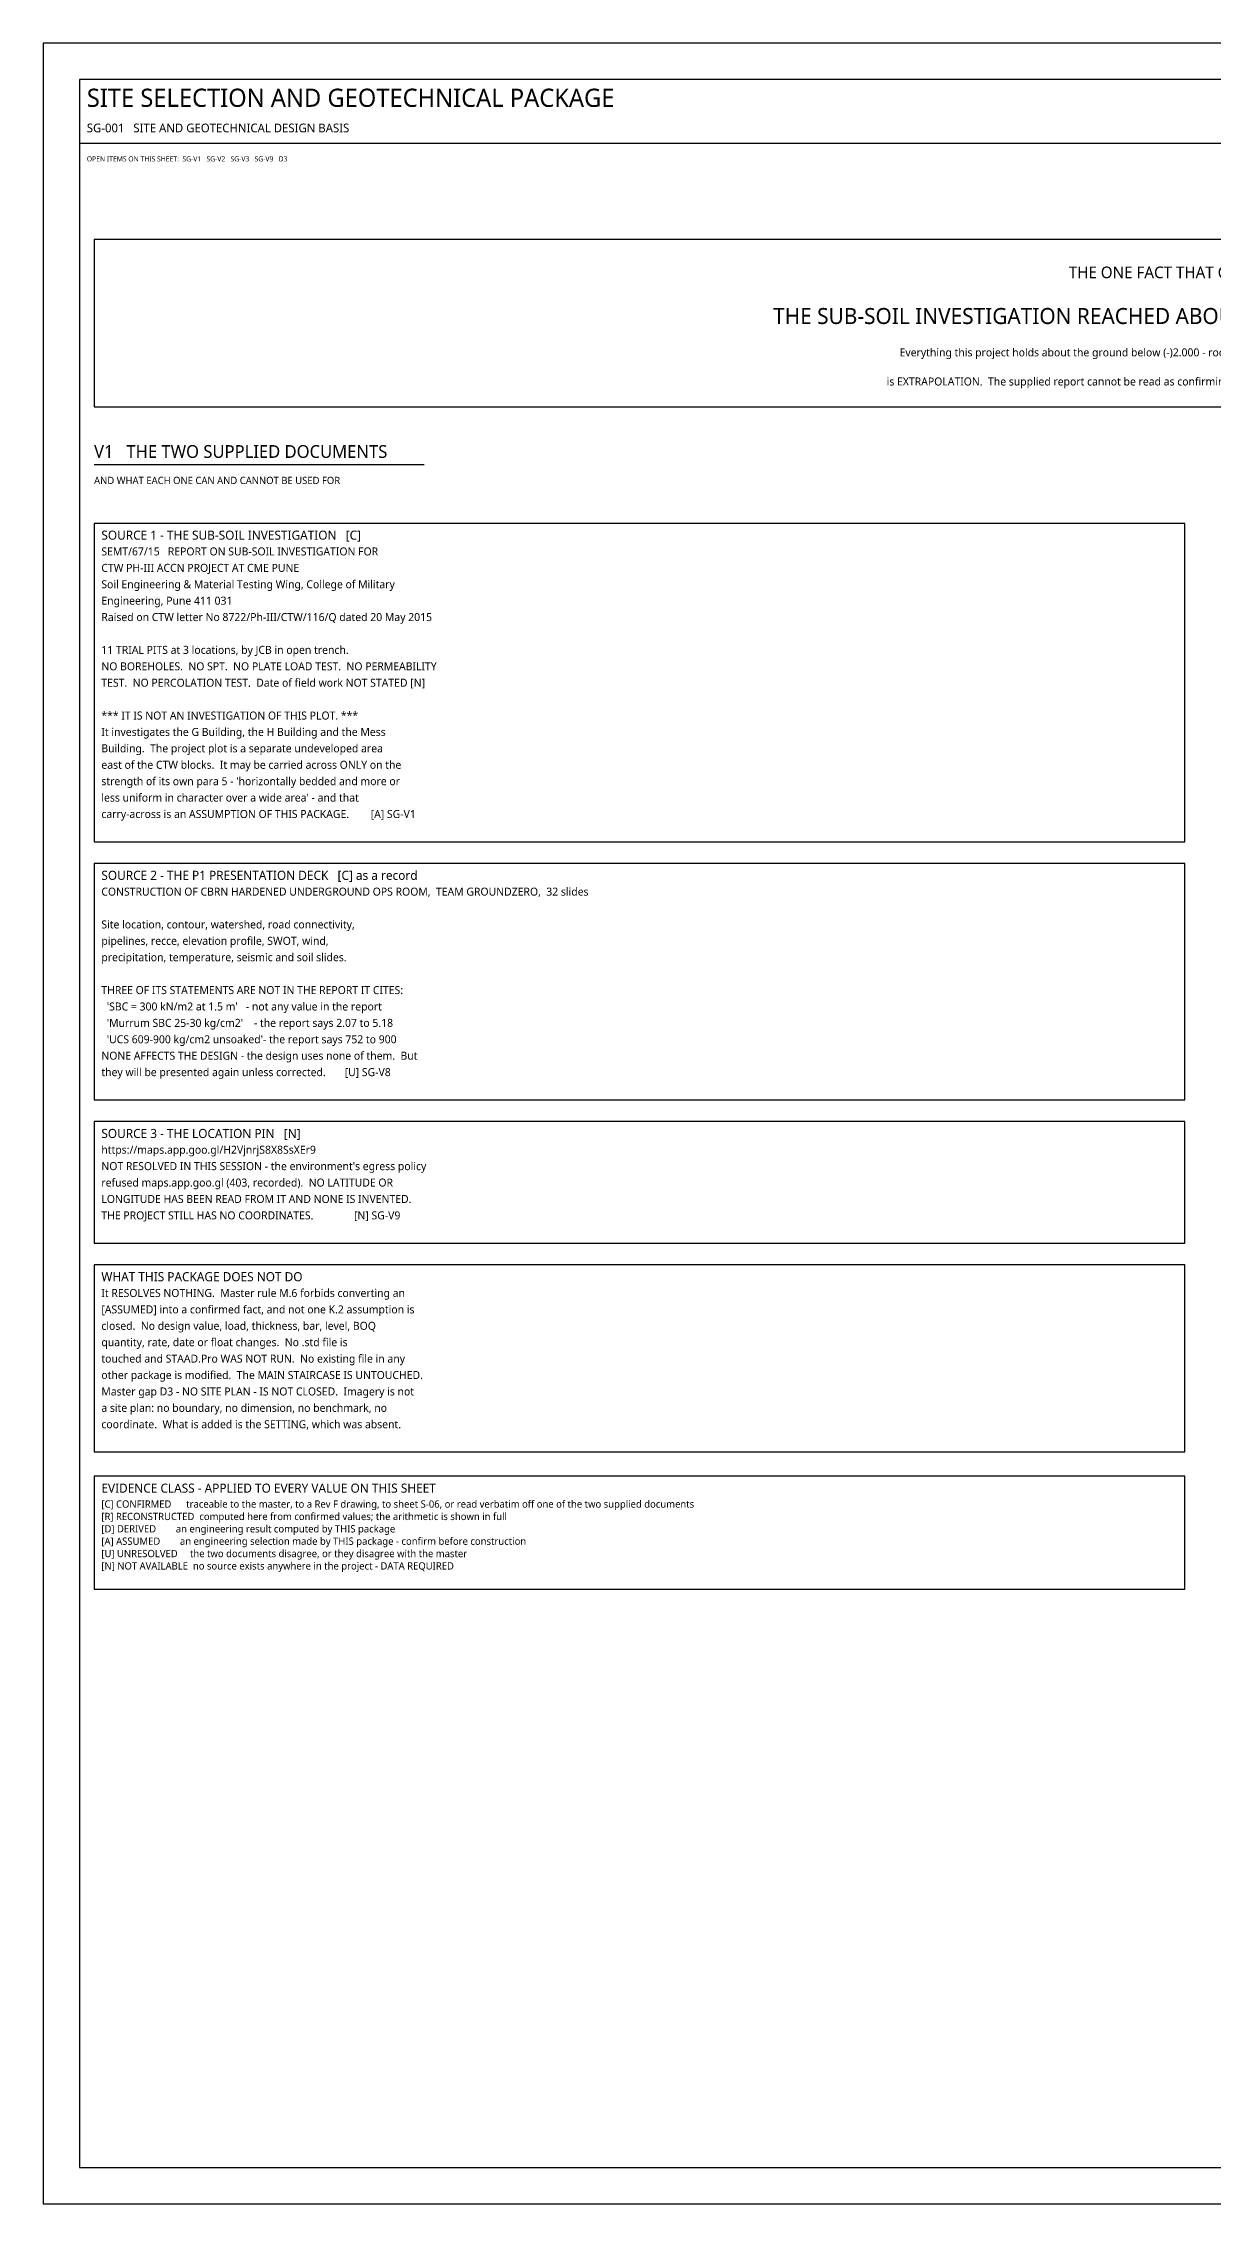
# Model space of a CAD drawing. Header units: millimetres. Extents: x 0 to 841, y 0 to 594.
# Drawn here: x 0 to 322, y 0 to 594 of the extents above; entities that cross this region are included whole.
import ezdxf
from ezdxf.enums import TextEntityAlignment as Align

# ---------------------------------------------------------------- set-up
doc = ezdxf.new("R2010")
doc.units = ezdxf.units.MM
for name, color, linetype in [('G-FLAGG', 1, 'Continuous'), ('M-FLAG', 1, 'Continuous'), ('M-TEXT', 7, 'Continuous'), ('M-TITLE', 7, 'Continuous'), ('S-NOTE', 7, 'Continuous'), ('S-TEXT', 7, 'Continuous'), ('S-TITLE', 7, 'Continuous')]:
    doc.layers.add(name, color=color, linetype=linetype)
doc.styles.add('OpenSans', font='OpenSans-Regular.ttf')

msp = doc.modelspace()

# ---------------------------------------------------------------- linework, layer by layer
at = {"layer": 'G-FLAGG'}
msp.add_lwpolyline([(14, 494), (640, 494), (640, 540), (14, 540)], close=True, dxfattribs=at)
at = {"layer": 'M-TITLE'}
msp.add_line((10, 566.5), (831, 566.5), dxfattribs=at)
at = {"layer": 'S-TITLE'}
msp.add_line((14, 478.2), (104.79, 478.2), dxfattribs=at)
for points in [[(0, 0), (841, 0), (841, 594), (0, 594)], [(10, 10), (831, 10), (831, 584), (10, 584)], [(14, 374.48), (314, 374.48), (314, 462), (14, 462)], [(14, 303.51), (314, 303.51), (314, 368.48), (14, 368.48)], [(14, 264.13), (314, 264.13), (314, 297.51), (14, 297.51)], [(14, 206.7), (314, 206.7), (314, 258.13), (14, 258.13)], [(14, 168.97), (314, 168.97), (314, 200), (14, 200)]]:
    msp.add_lwpolyline(points, close=True, dxfattribs=at)

# ---------------------------------------------------------------- texts
at = {"layer": 'G-FLAGG', "style": 'OpenSans'}
for s, height, p in [('THE ONE FACT THAT GOVERNS THIS PACKAGE', 3.2, (327, 531)), ('THE SUB-SOIL INVESTIGATION REACHED ABOUT 1.5 m.   THE STRUCTURE FOUNDS AT (-)6.800.', 4.4, (327, 519))]:
    msp.add_text(s, height=height, dxfattribs=at).set_placement(p, align=Align.MIDDLE_CENTER)
at = {"layer": 'M-FLAG', "style": 'OpenSans'}
msp.add_text('OPEN ITEMS ON THIS SHEET:  SG-V1   SG-V2   SG-V3   SG-V9   D3', height=1.4, dxfattribs=at).set_placement((12, 561.5))
at = {"layer": 'M-TEXT', "style": 'OpenSans'}
for s, p in [('Everything this project holds about the ground below (-)2.000 - rockhead continuity, red-bole seams, k_s, the design groundwater table -', (327, 509)), ('is EXTRAPOLATION.  The supplied report cannot be read as confirming any of it.  Confirmatory investigation A1075 remains mandatory in full.', (327, 501))]:
    msp.add_text(s, height=2.2, dxfattribs=at).set_placement(p, align=Align.MIDDLE_CENTER)
at = {"layer": 'M-TITLE', "style": 'OpenSans'}
for s, height, p in [('SITE SELECTION AND GEOTECHNICAL PACKAGE', 5, (12, 576.5)), ('SG-001   SITE AND GEOTECHNICAL DESIGN BASIS', 2.4, (12, 569.5))]:
    msp.add_text(s, height=height, dxfattribs=at).set_placement(p)
at = {"layer": 'S-NOTE', "style": 'OpenSans'}
for s, height, p in [('SEMT/67/15   REPORT ON SUB-SOIL INVESTIGATION FOR', 2.2, (16, 453.18)), ('Soil Engineering & Material Testing Wing, College of Military', 2.2, (16, 444.15)), ('CTW PH-III ACCN PROJECT AT CME PUNE', 2.2, (16, 448.66)), ('Engineering, Pune 411 031', 2.2, (16, 439.64)), ('Raised on CTW letter No 8722/Ph-III/CTW/116/Q dated 20 May 2015', 2.2, (16, 435.13)), ('11 TRIAL PITS at 3 locations, by JCB in open trench.', 2.2, (16, 426.11)), ('NO BOREHOLES.  NO SPT.  NO PLATE LOAD TEST.  NO PERMEABILITY', 2.2, (16, 421.59)), ('TEST.  NO PERCOLATION TEST.  Date of field work NOT STATED [N]', 2.2, (16, 417.08)), ('*** IT IS NOT AN INVESTIGATION OF THIS PLOT. ***', 2.2, (16, 408.06)), ('It investigates the G Building, the H Building and the Mess', 2.2, (16, 403.55)), ('Building.  The project plot is a separate undeveloped area', 2.2, (16, 399.04)), ("strength of its own para 5 - 'horizontally bedded and more or", 2.2, (16, 390.01)), ('east of the CTW blocks.  It may be carried across ONLY on the', 2.2, (16, 394.52)), ("less uniform in character over a wide area' - and that", 2.2, (16, 385.5)), ('carry-across is an ASSUMPTION OF THIS PACKAGE.        [A] SG-V1', 2.2, (16, 380.99)), ('CONSTRUCTION OF CBRN HARDENED UNDERGROUND OPS ROOM,  TEAM GROUNDZERO,  32 slides', 2.2, (16, 359.65)), ('Site location, contour, watershed, road connectivity,', 2.2, (16, 350.63)), ('pipelines, recce, elevation profile, SWOT, wind,', 2.2, (16, 346.12)), ('precipitation, temperature, seismic and soil slides.', 2.2, (16, 341.61)), ('THREE OF ITS STATEMENTS ARE NOT IN THE REPORT IT CITES:', 2.2, (16, 332.58)), ("  'SBC = 300 kN/m2 at 1.5 m'   - not any value in the report", 2.2, (16, 328.07)), ("  'Murrum SBC 25-30 kg/cm2'    - the report says 2.07 to 5.18", 2.2, (16, 323.56)), ("  'UCS 609-900 kg/cm2 unsoaked'- the report says 752 to 900", 2.2, (16, 319.05)), ('NONE AFFECTS THE DESIGN - the design uses none of them.  But', 2.2, (16, 314.54)), ('they will be presented again unless corrected.       [U] SG-V8', 2.2, (16, 310.02)), ('https://maps.app.goo.gl/H2VjnrjS8X8SsXEr9', 2.2, (16, 288.69)), ("NOT RESOLVED IN THIS SESSION - the environment's egress policy", 2.2, (16, 284.18)), ('refused maps.app.goo.gl (403, recorded).  NO LATITUDE OR', 2.2, (16, 279.66)), ('LONGITUDE HAS BEEN READ FROM IT AND NONE IS INVENTED.', 2.2, (16, 275.15)), ('THE PROJECT STILL HAS NO COORDINATES.               [N] SG-V9', 2.2, (16, 270.64)), ('It RESOLVES NOTHING.  Master rule M.6 forbids converting an', 2.2, (16, 249.3)), ('[ASSUMED] into a confirmed fact, and not one K.2 assumption is', 2.2, (16, 244.79)), ('closed.  No design value, load, thickness, bar, level, BOQ', 2.2, (16, 240.28)), ('quantity, rate, date or float changes.  No .std file is', 2.2, (16, 235.77)), ('touched and STAAD.Pro WAS NOT RUN.  No existing file in any', 2.2, (16, 231.26)), ('other package is modified.  The MAIN STAIRCASE IS UNTOUCHED.', 2.2, (16, 226.75)), ('a site plan: no boundary, no dimension, no benchmark, no', 2.2, (16, 217.72)), ('Master gap D3 - NO SITE PLAN - IS NOT CLOSED.  Imagery is not', 2.2, (16, 222.23)), ('coordinate.  What is added is the SETTING, which was absent.', 2.2, (16, 213.21)), ('[C] CONFIRMED      traceable to the master, to a Rev F drawing, to sheet S-06, or read verbatim off one of the two supplied documents', 2, (16, 191.38)), ('[R] RECONSTRUCTED  computed here from confirmed values; the arithmetic is shown in full', 2, (16, 187.97)), ('[D] DERIVED        an engineering result computed by THIS package', 2, (16, 184.57)), ('[A] ASSUMED        an engineering selection made by THIS package - confirm before construction', 2, (16, 181.17)), ('[U] UNRESOLVED     the two documents disagree, or they disagree with the master', 2, (16, 177.77)), ('[N] NOT AVAILABLE  no source exists anywhere in the project - DATA REQUIRED', 2, (16, 174.37))]:
    msp.add_text(s, height=height, dxfattribs=at).set_placement(p)
at = {"layer": 'S-TEXT', "style": 'OpenSans'}
msp.add_text('AND WHAT EACH ONE CAN AND CANNOT BE USED FOR', height=2, dxfattribs=at).set_placement((14, 472.8))
at = {"layer": 'S-TITLE', "style": 'OpenSans'}
for s, height, p in [('V1   THE TWO SUPPLIED DOCUMENTS', 3.5, (14, 480)), ('SOURCE 1 - THE SUB-SOIL INVESTIGATION   [C]', 2.5, (16, 457.5)), ('SOURCE 2 - THE P1 PRESENTATION DECK   [C] as a record', 2.5, (16, 363.98)), ('SOURCE 3 - THE LOCATION PIN   [N]', 2.5, (16, 293.01)), ('WHAT THIS PACKAGE DOES NOT DO', 2.5, (16, 253.63)), ('EVIDENCE CLASS - APPLIED TO EVERY VALUE ON THIS SHEET', 2.5, (16, 195.5))]:
    msp.add_text(s, height=height, dxfattribs=at).set_placement(p)

doc.saveas('drawing.dxf')
